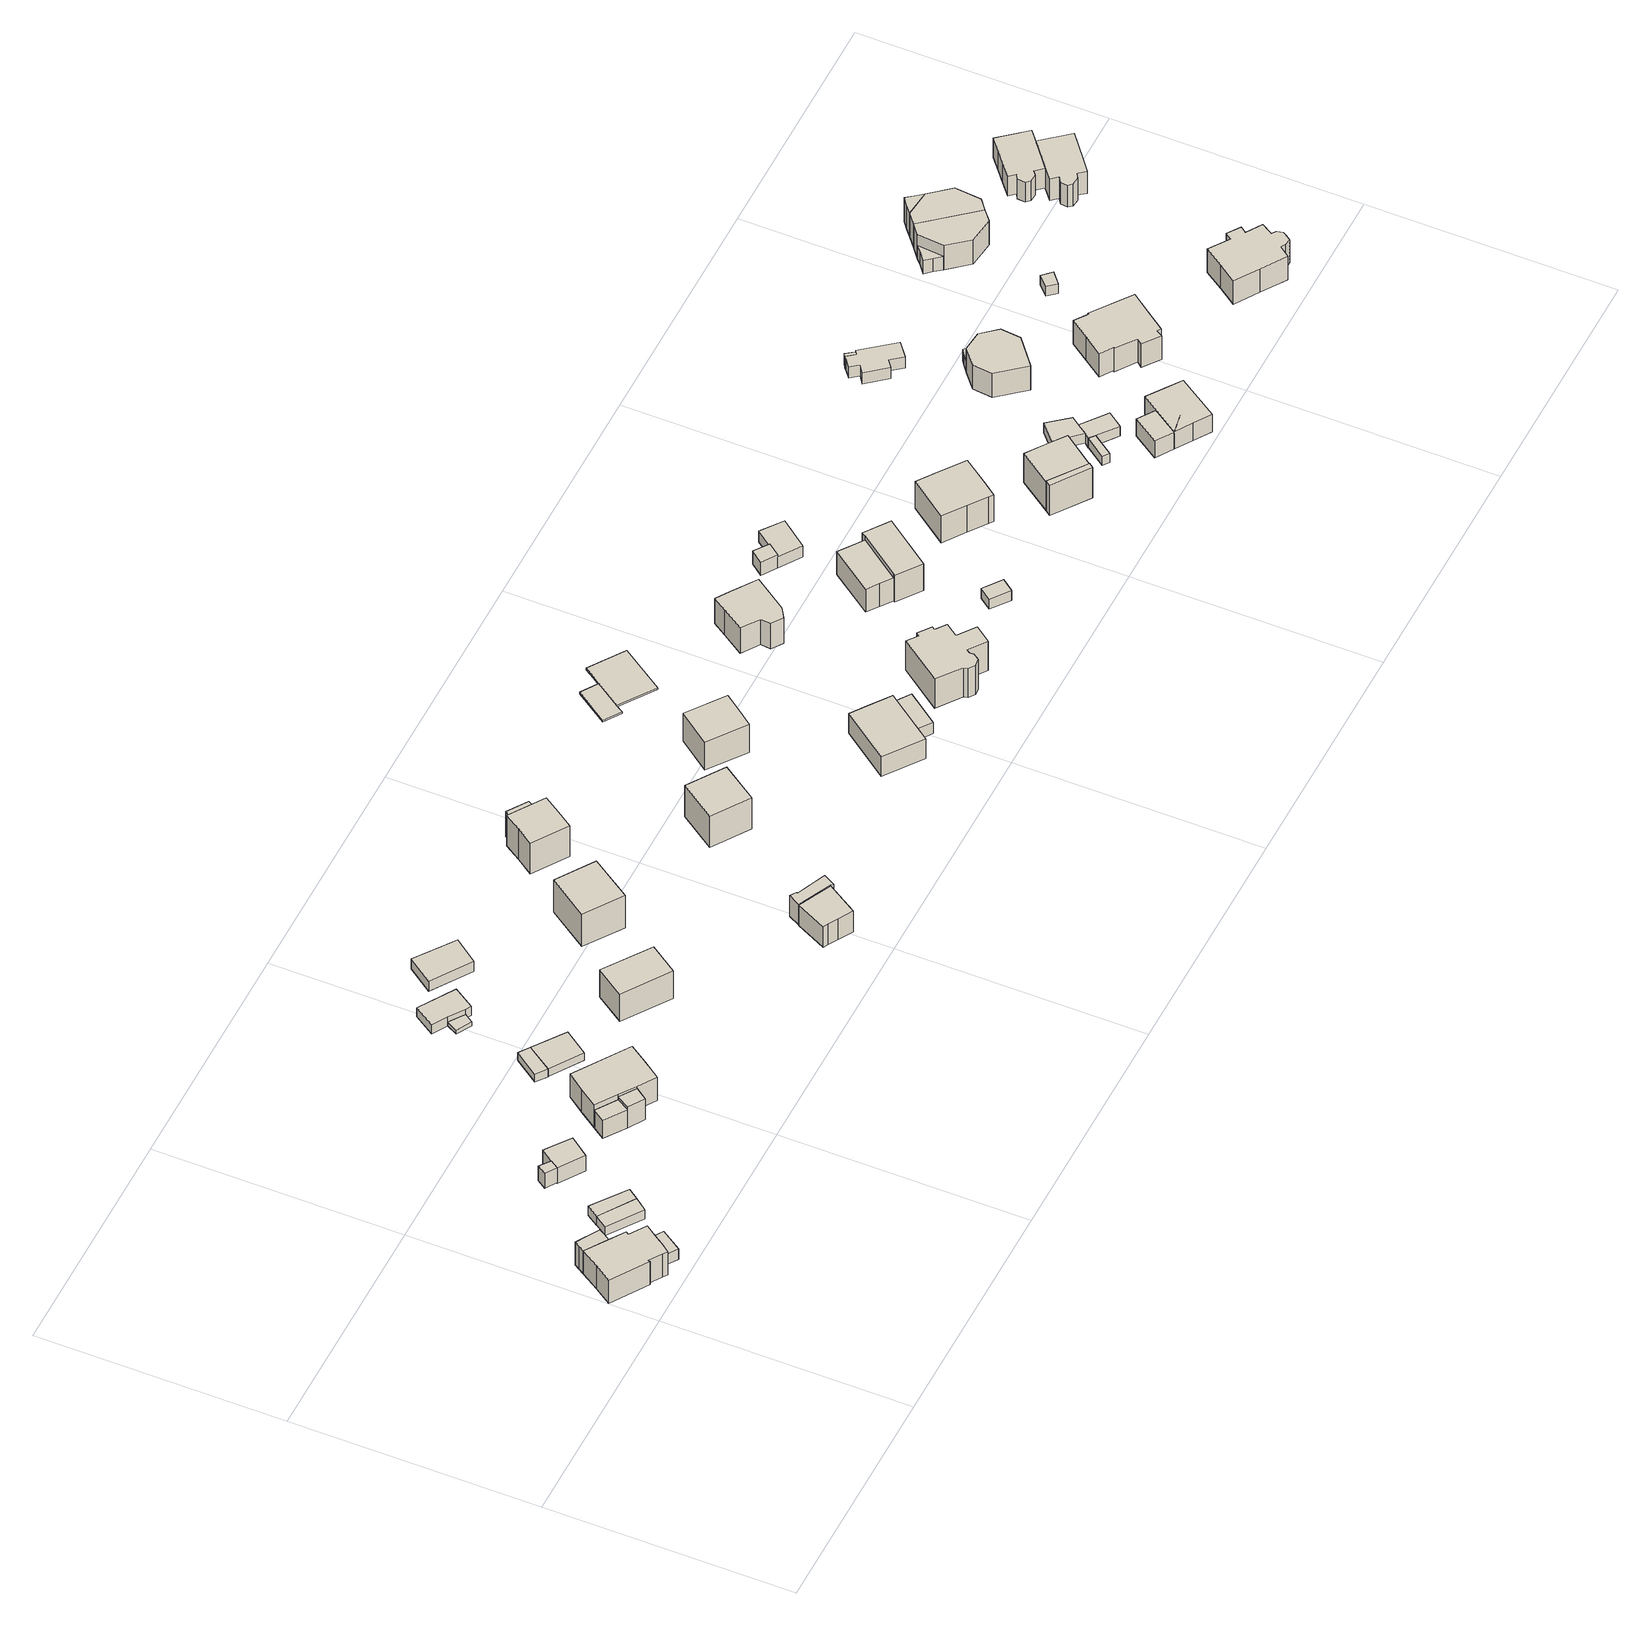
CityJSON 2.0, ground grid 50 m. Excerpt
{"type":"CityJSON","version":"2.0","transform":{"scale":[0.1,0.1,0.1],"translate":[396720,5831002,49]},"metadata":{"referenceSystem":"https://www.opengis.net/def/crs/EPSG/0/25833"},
"CityObjects":{
"building1":{"type":"Building","attributes":{"Gemeindeschluessel":"11000003","function":"31001_1010"},"address":[{"country":"Germany","locality":"Berlin","thoroughfareNumber":"41","thoroughfareName":"Hubertusdamm"}],"children":["building1-1","building1-2"]},
"building1-1":{"type":"BuildingPart","attributes":{"BezugspunktDach":"2200","measuredHeight":6.43,"storeysAboveGround":2},"parents":["building1"],"geometry":[{"type":"MultiSurface","lod":"1","boundaries":[[[0,1,2,3,4,5,6,7,8,9,10,11,12]],[[13,14,15,16,17,18,19,20,21,22,23,24,25]],[[13,25,12,11]],[[14,13,11,10]],[[15,14,10,9]],[[16,15,9,8]],[[17,16,8,7]],[[18,17,7,6]],[[26,27,6,5]],[[28,26,5,4]],[[21,20,4,3]],[[22,21,3,2]],[[23,22,2,1]],[[24,23,1,0]],[[25,24,0,12]],[[19,18,27,26]],[[20,19,26,28]]]}]},
"building1-2":{"type":"BuildingPart","attributes":{"BezugspunktDach":"2200","measuredHeight":2.6,"storeysAboveGround":2},"parents":["building1"],"geometry":[{"type":"MultiSurface","lod":"1","boundaries":[[[29,30,27,28]],[[31,32,33,34]],[[31,34,35,20,19,26,19,18,27]],[[32,31,27,30]],[[33,32,30,29]],[[34,33,29,28]],[[27,18,19,26]],[[28,26,19,20,35]]]}]},
"building2":{"type":"Building","attributes":{"Gemeindeschluessel":"11000003","BezugspunktDach":"2200","function":"51009_1610","measuredHeight":6.66,"storeysAboveGround":0},"address":[{"country":"Germany","locality":"Berlin"}],"geometry":[{"type":"Solid","lod":"1","boundaries":[[[[36,37,38,39,40,41]],[[42,43,44,45,15,14]],[[42,14,41,40]],[[43,42,40,39]],[[44,43,39,38]],[[45,44,38,37]],[[15,45,37,36]],[[14,15,36,41]]]]}]},
"building3":{"type":"Building","attributes":{"Gemeindeschluessel":"11000003","BezugspunktDach":"2200","function":"31001_2723","measuredHeight":2.36,"storeysAboveGround":1},"address":[{"country":"Germany","locality":"Berlin","thoroughfareNumber":"40 (1)","thoroughfareName":"Hubertusdamm"}],"geometry":[{"type":"Solid","lod":"1","boundaries":[[[[46,47,48,49]],[[50,51,52,53]],[[50,53,49,48]],[[51,50,48,47]],[[52,51,47,46]],[[53,52,46,49]]]]}]},
"building4":{"type":"Building","attributes":{"Gemeindeschluessel":"11000003","BezugspunktDach":"2200","function":"51009_1610","measuredHeight":2.39,"storeysAboveGround":0},"address":[{"country":"Germany","locality":"Berlin"}],"geometry":[{"type":"Solid","lod":"1","boundaries":[[[[47,54,55,48]],[[56,57,58,59]],[[56,59,48,55]],[[57,56,55,54]],[[58,57,54,47]],[[59,58,47,48]]]]}]},
"building5":{"type":"Building","attributes":{"Gemeindeschluessel":"11000003","BezugspunktDach":"2200","function":"31001_2723","measuredHeight":3.84,"storeysAboveGround":1},"address":[{"country":"Germany","locality":"Berlin","thoroughfareNumber":"39 (2)","thoroughfareName":"Hubertusdamm"}],"geometry":[{"type":"Solid","lod":"1","boundaries":[[[[60,61,62,63]],[[64,65,66,67]],[[64,67,63,62]],[[65,64,62,61]],[[66,65,61,60]],[[67,66,60,63]]]]}]},
"building6":{"type":"Building","attributes":{"Gemeindeschluessel":"11000003","BezugspunktDach":"2200","function":"31001_2723","measuredHeight":4,"storeysAboveGround":1},"address":[{"country":"Germany","locality":"Berlin","thoroughfareNumber":"39 (1)","thoroughfareName":"Hubertusdamm"}],"geometry":[{"type":"Solid","lod":"1","boundaries":[[[[68,69,70,61,60]],[[71,72,73,74,75]],[[71,75,60,61]],[[72,71,61,70]],[[73,72,70,69]],[[74,73,69,68]],[[75,74,68,60]]]]}]},
"building7":{"type":"Building","attributes":{"Gemeindeschluessel":"11000003","BezugspunktDach":"2200","function":"51009_1610","measuredHeight":6.71,"storeysAboveGround":0},"address":[{"country":"Germany","locality":"Berlin"}],"geometry":[{"type":"Solid","lod":"1","boundaries":[[[[76,77,78,79]],[[80,81,82,83]],[[80,83,79,78]],[[81,80,78,77]],[[82,81,77,76]],[[83,82,76,79]]]]}]},
"building8":{"type":"Building","attributes":{"Gemeindeschluessel":"11000003","function":"31001_1010"},"address":[{"country":"Germany","locality":"Berlin","thoroughfareNumber":"39","thoroughfareName":"Hubertusdamm"}],"children":["building8-1","building8-2"]},
"building8-1":{"type":"BuildingPart","attributes":{"BezugspunktDach":"2200","measuredHeight":7.12,"storeysAboveGround":1},"parents":["building8"],"geometry":[{"type":"MultiSurface","lod":"1","boundaries":[[[84,85,86,87,88,89,90,91]],[[92,93,94,95,96,81,80,97]],[[92,97,91,90]],[[93,92,90,89]],[[94,93,89,88]],[[95,94,88,87]],[[96,95,87,86]],[[81,96,86,85]],[[80,81,85,84]],[[98,99,84,91]],[[97,80,99,98]]]}]},
"building8-2":{"type":"BuildingPart","attributes":{"BezugspunktDach":"2200","measuredHeight":4.72,"storeysAboveGround":1},"parents":["building8"],"geometry":[{"type":"MultiSurface","lod":"1","boundaries":[[[100,99,98,101]],[[97,80,83,102]],[[97,102,101,98]],[[83,80,99,100]],[[102,83,100,101]],[[80,97,98,99,103]]]}]},
"building9":{"type":"Building","attributes":{"Gemeindeschluessel":"11000003","BezugspunktDach":"2200","function":"51009_1610","measuredHeight":2.01,"storeysAboveGround":0},"address":[{"country":"Germany","locality":"Berlin"}],"geometry":[{"type":"Solid","lod":"1","boundaries":[[[[104,105,106,107]],[[108,109,110,111]],[[108,111,107,106]],[[109,108,106,105]],[[110,109,105,104]],[[111,110,104,107]]]]}]},
"building10":{"type":"Building","attributes":{"Gemeindeschluessel":"11000003","BezugspunktDach":"2200","function":"31001_1312","measuredHeight":1.88,"storeysAboveGround":1},"address":[{"country":"Germany","locality":"Berlin","thoroughfareNumber":"38 (1)","thoroughfareName":"Hubertusdamm"}],"geometry":[{"type":"Solid","lod":"1","boundaries":[[[[112,113,105,104]],[[114,115,116,117]],[[114,117,104,105]],[[115,114,105,113]],[[116,115,113,112]],[[117,116,112,104]]]]}]},
"building11":{"type":"Building","attributes":{"Gemeindeschluessel":"11000003","BezugspunktDach":"2200","function":"31001_2463","measuredHeight":1.66,"storeysAboveGround":1},"address":[{"country":"Germany","locality":"Berlin","thoroughfareNumber":"37 (2)","thoroughfareName":"Hubertusdamm"}],"geometry":[{"type":"Solid","lod":"1","boundaries":[[[[118,119,120,121,122]],[[123,124,125,126,127]],[[123,127,122,121]],[[124,123,121,120]],[[125,124,120,119]],[[126,125,119,118]],[[127,126,118,122]]]]}]},
"building12":{"type":"Building","attributes":{"Gemeindeschluessel":"11000003","BezugspunktDach":"2200","function":"31001_2723","measuredHeight":2.37,"storeysAboveGround":1},"address":[{"country":"Germany","locality":"Berlin","thoroughfareNumber":"37 (1)","thoroughfareName":"Hubertusdamm"}],"geometry":[{"type":"Solid","lod":"1","boundaries":[[[[128,129,130,131,132,133]],[[134,135,136,124,123,137]],[[134,137,133,132]],[[135,134,132,131]],[[136,135,131,130]],[[124,136,130,129]],[[123,124,129,128]],[[137,123,128,133]]]]}]},
"building13":{"type":"Building","attributes":{"Gemeindeschluessel":"11000003","BezugspunktDach":"2200","function":"31001_1010","measuredHeight":8.46,"storeysAboveGround":1},"address":[{"country":"Germany","locality":"Berlin","thoroughfareNumber":"38","thoroughfareName":"Hubertusdamm"}],"geometry":[{"type":"Solid","lod":"1","boundaries":[[[[138,139,140,141]],[[142,143,144,145]],[[142,145,141,140]],[[143,142,140,139]],[[144,143,139,138]],[[145,144,138,141]]]]}]},
"building14":{"type":"Building","attributes":{"Gemeindeschluessel":"11000003","BezugspunktDach":"2200","function":"31001_1312","measuredHeight":2.6,"storeysAboveGround":1},"address":[{"country":"Germany","locality":"Berlin","thoroughfareNumber":"37 (3)","thoroughfareName":"Hubertusdamm"}],"geometry":[{"type":"Solid","lod":"1","boundaries":[[[[146,147,148,149]],[[150,151,152,153]],[[150,153,149,148]],[[151,150,148,147]],[[152,151,147,146]],[[153,152,146,149]]]]}]},
"building15":{"type":"Building","attributes":{"Gemeindeschluessel":"11000003","BezugspunktDach":"2200","function":"31001_1010","measuredHeight":9.21,"storeysAboveGround":2},"address":[{"country":"Germany","locality":"Berlin","thoroughfareNumber":"37","thoroughfareName":"Hubertusdamm"}],"geometry":[{"type":"Solid","lod":"1","boundaries":[[[[154,155,156,157]],[[158,159,160,161]],[[158,161,157,156]],[[159,158,156,155]],[[160,159,155,154]],[[161,160,154,157]]]]}]},
"building16":{"type":"Building","attributes":{"Gemeindeschluessel":"11000003","function":"31001_1010"},"address":[{"country":"Germany","locality":"Berlin","thoroughfareNumber":"2","thoroughfareName":"Möserstraße"}],"children":["building16-1","building16-2"]},
"building16-1":{"type":"BuildingPart","attributes":{"BezugspunktDach":"2200","measuredHeight":6.03,"storeysAboveGround":2},"parents":["building16"],"geometry":[{"type":"MultiSurface","lod":"1","boundaries":[[[162,163,164,165,166,167,168,169]],[[170,171,172,173,174,175,176,177]],[[170,177,169,168]],[[171,170,178,179]],[[172,171,180,179,181]],[[173,172,166,181,182,165]],[[174,173,165,164]],[[175,174,164,163]],[[176,175,163,162]],[[177,176,162,169]],[[179,178,168,167]],[[181,179,180,167,166]],[[165,182,181,166]]]}]},
"building16-2":{"type":"BuildingPart","attributes":{"BezugspunktDach":"2200","measuredHeight":5.35,"storeysAboveGround":2},"parents":["building16"],"geometry":[{"type":"MultiSurface","lod":"1","boundaries":[[[183,184,185,186,187,188,189]],[[190,191,192,193,194,182,178]],[[190,178,189,188]],[[191,190,188,187]],[[192,191,187,186]],[[193,192,186,185]],[[194,193,185,184]],[[182,194,184,183]],[[168,167,166,165,182,183,189]],[[178,179,167,168]],[[181,166,167,179]],[[181,182,165,166]]]}]},
"building17":{"type":"Building","attributes":{"Gemeindeschluessel":"11000003","function":"31001_1010"},"address":[{"country":"Germany","locality":"Berlin","thoroughfareNumber":"36","thoroughfareName":"Hubertusdamm"}],"children":["building17-1","building17-2"]},
"building17-1":{"type":"BuildingPart","attributes":{"BezugspunktDach":"2200","measuredHeight":9.51,"storeysAboveGround":2},"parents":["building17"],"geometry":[{"type":"Solid","lod":"1","boundaries":[[[[195,196,197,198,199,200]],[[201,202,203,204,205,206]],[[201,206,200,199]],[[202,201,199,198]],[[203,202,198,197],[207,208,209,210]],[[204,203,197,196]],[[205,204,196,195]],[[206,205,195,200]],[[209,208,207,210]]]]}]},
"building17-2":{"type":"BuildingPart","attributes":{"BezugspunktDach":"2200","measuredHeight":6.51,"storeysAboveGround":2},"parents":["building17"],"geometry":[{"type":"Solid","lod":"1","boundaries":[[[[209,211,212,210]],[[213,214,208,207]],[[213,207,210,212]],[[214,213,212,211]],[[208,214,211,209]],[[207,208,209,210]]]]}]},
"building18":{"type":"Building","attributes":{"Gemeindeschluessel":"11000003","BezugspunktDach":"2200","function":"31001_1010","measuredHeight":9.01,"storeysAboveGround":2},"address":[{"country":"Germany","locality":"Berlin","thoroughfareNumber":"1","thoroughfareName":"Möserstraße"}],"geometry":[{"type":"Solid","lod":"1","boundaries":[[[[215,216,217,218]],[[219,220,221,222]],[[219,222,218,217]],[[220,219,217,216]],[[221,220,216,215]],[[222,221,215,218]]]]}]},
"building19":{"type":"Building","attributes":{"Gemeindeschluessel":"11000003","BezugspunktDach":"2200","function":"31001_1010","measuredHeight":8.56,"storeysAboveGround":1},"address":[{"country":"Germany","locality":"Berlin","thoroughfareNumber":"23","thoroughfareName":"Hubertusdamm"}],"geometry":[{"type":"Solid","lod":"1","boundaries":[[[[223,224,225,226,227]],[[228,229,230,231,232]],[[228,232,227,226]],[[229,228,226,225]],[[230,229,225,224]],[[231,230,224,223]],[[232,231,223,227]]]]}]},
"building20":{"type":"Building","attributes":{"Gemeindeschluessel":"11000003","BezugspunktDach":"2200","function":"31001_1010","measuredHeight":6.74,"storeysAboveGround":1},"address":[{"country":"Germany","locality":"Berlin","thoroughfareNumber":"3","thoroughfareName":"Möserstraße"}],"geometry":[{"type":"Solid","lod":"1","boundaries":[[[[233,234,235,236,237]],[[238,239,240,241,242]],[[238,242,237,236]],[[239,238,236,235]],[[240,239,235,234]],[[241,240,234,233]],[[242,241,233,237]]]]}]},
"building21":{"type":"Building","attributes":{"Gemeindeschluessel":"11000003","BezugspunktDach":"2200","function":"31001_2463","measuredHeight":0.411,"storeysAboveGround":1},"address":[{"country":"Germany","locality":"Berlin","thoroughfareNumber":"24 (1)","thoroughfareName":"Hubertusdamm"}],"geometry":[{"type":"Solid","lod":"1","boundaries":[[[[243,244,245,246,247]],[[248,249,250,251,252]],[[248,252,247,246]],[[249,248,246,245]],[[250,249,245,244]],[[251,250,244,243]],[[252,251,243,247]]]]}]},
"building22":{"type":"Building","attributes":{"Gemeindeschluessel":"11000003","BezugspunktDach":"2200","function":"51009_1611","measuredHeight":3.34,"storeysAboveGround":0},"address":[{"country":"Germany","locality":"Berlin"}],"geometry":[{"type":"Solid","lod":"1","boundaries":[[[[253,254,255,256]],[[257,258,259,260]],[[257,260,256,255]],[[258,257,255,254]],[[259,258,254,253]],[[260,259,253,256]]]]}]},
"building23":{"type":"Building","attributes":{"Gemeindeschluessel":"11000003","BezugspunktDach":"2200","function":"31001_1010","measuredHeight":0.36,"storeysAboveGround":2},"address":[{"country":"Germany","locality":"Berlin","thoroughfareNumber":"24","thoroughfareName":"Hubertusdamm"}],"geometry":[{"type":"Solid","lod":"1","boundaries":[[[[261,262,263,264,265,266]],[[267,268,269,270,271,272]],[[267,272,266,265]],[[268,267,265,264]],[[269,268,264,263]],[[270,269,263,262]],[[271,270,262,261]],[[272,271,261,266]]]]}]},
"building24":{"type":"Building","attributes":{"Gemeindeschluessel":"11000003","function":"31001_1010"},"address":[{"country":"Germany","locality":"Berlin","thoroughfareNumber":"5","thoroughfareName":"Möserstraße"}],"children":["building24-1","building24-2","building24-3"]},
"building24-1":{"type":"BuildingPart","attributes":{"BezugspunktDach":"2200","measuredHeight":7.56,"storeysAboveGround":2},"parents":["building24"],"geometry":[{"type":"Solid","lod":"1","boundaries":[[[[273,274,275,276,277,278,279,280,281,282,283,284,285,286,287,288,289]],[[290,291,292,293,294,295,296,297,298,299,300,301,302,303,304,305,306]],[[290,306,289,288]],[[291,290,288,287]],[[292,291,287,286]],[[293,292,286,285]],[[294,293,285,284]],[[295,294,284,283]],[[296,295,283,282]],[[297,296,282,281]],[[298,297,281,280]],[[299,298,280,279]],[[300,299,279,278]],[[301,300,278,277]],[[302,301,277,276]],[[303,302,276,275]],[[304,303,275,274]],[[305,304,274,273]],[[306,305,273,289]]]]}]},
"building24-2":{"type":"BuildingPart","attributes":{"BezugspunktDach":"2200","measuredHeight":3.15,"storeysAboveGround":2},"parents":["building24"],"geometry":[{"type":"Solid","lod":"1","boundaries":[[[[307,308,309,310]],[[311,312,313,314]],[[311,314,310,309]],[[312,311,309,308]],[[313,312,308,307]],[[314,313,307,310]]]]}]},
"building24-3":{"type":"BuildingPart","attributes":{"BezugspunktDach":"2200","measuredHeight":3.74,"storeysAboveGround":2},"parents":["building24"],"geometry":[{"type":"Solid","lod":"1","boundaries":[[[[315,316,317,318]],[[319,320,321,322]],[[319,322,318,317]],[[320,319,317,316]],[[321,320,316,315]],[[322,321,315,318]]]]}]},
"building25":{"type":"Building","attributes":{"Gemeindeschluessel":"11000003","BezugspunktDach":"2200","function":"31001_1010","measuredHeight":6.62,"storeysAboveGround":2},"address":[{"country":"Germany","locality":"Berlin","thoroughfareNumber":"24A","thoroughfareName":"Hubertusdamm"}],"geometry":[{"type":"Solid","lod":"1","boundaries":[[[[323,324,325,326,327,328,329,330,331]],[[332,333,334,335,336,337,338,339,340]],[[332,340,331,330]],[[333,332,330,329]],[[334,333,329,328]],[[335,334,328,327]],[[336,335,327,326]],[[337,336,326,325]],[[338,337,325,324]],[[339,338,324,323]],[[340,339,323,331]]]]}]},
"building26":{"type":"Building","attributes":{"Gemeindeschluessel":"11000003","BezugspunktDach":"2200","function":"31001_2723","measuredHeight":2.55,"storeysAboveGround":1},"address":[{"country":"Germany","locality":"Berlin","thoroughfareNumber":"7A (1)","thoroughfareName":"Möserstraße"}],"geometry":[{"type":"Solid","lod":"1","boundaries":[[[[341,342,343,344]],[[345,346,347,348]],[[345,348,344,343]],[[346,345,343,342]],[[347,346,342,341]],[[348,347,341,344]]]]}]},
"building27":{"type":"Building","attributes":{"Gemeindeschluessel":"11000003","function":"31001_1010"},"address":[{"country":"Germany","locality":"Berlin","thoroughfareNumber":"5A","thoroughfareName":"Möserstraße"}],"children":["building27-1","building27-2"]},
"building27-1":{"type":"BuildingPart","attributes":{"BezugspunktDach":"2200","measuredHeight":8.8,"storeysAboveGround":1},"parents":["building27"],"geometry":[{"type":"Solid","lod":"1","boundaries":[[[[349,350,351,352,353,354]],[[355,356,357,358,359,360]],[[355,360,354,353]],[[356,361,362,355,353,352]],[[357,356,352,351]],[[358,357,351,350]],[[359,358,350,349]],[[360,359,349,354]],[[355,362,361,356]]]]}]},
"building27-2":{"type":"BuildingPart","attributes":{"BezugspunktDach":"2200","measuredHeight":7.29,"storeysAboveGround":1},"parents":["building27"],"geometry":[{"type":"MultiSurface","lod":"1","boundaries":[[[363,362,361,364,365,366]],[[367,368,356,355,369,370]],[[367,370,366,365]],[[368,367,365,364]],[[356,368,364,361]],[[369,355,362,363]],[[370,369,363,366]],[[355,356,361,362,371]]]}]},
"building28":{"type":"Building","attributes":{"Gemeindeschluessel":"11000003","function":"31001_2723"},"address":[{"country":"Germany","locality":"Berlin","thoroughfareNumber":"25 (3)","thoroughfareName":"Hubertusdamm"}],"children":["building28-1","building28-2"]},
"building28-1":{"type":"BuildingPart","attributes":{"BezugspunktDach":"2200","measuredHeight":3.48,"storeysAboveGround":1},"parents":["building28"],"geometry":[{"type":"MultiSurface","lod":"1","boundaries":[[[372,373,374,375]],[[376,377,378,379]],[[376,379,380,381,374]],[[377,376,374,373]],[[378,377,373,372]],[[379,378,372,375]],[[375,381,380,379]]]}]},
"building28-2":{"type":"BuildingPart","attributes":{"BezugspunktDach":"2200","measuredHeight":3.48,"storeysAboveGround":1},"parents":["building28"],"geometry":[{"type":"MultiSurface","lod":"1","boundaries":[[[382,383,384,385]],[[386,380,379,387]],[[386,387,385,384]],[[380,386,384,383]],[[379,375,381,383,382]],[[387,379,382,385]],[[381,375,379,380]]]}]},
"building29":{"type":"Building","attributes":{"Gemeindeschluessel":"11000003","BezugspunktDach":"2200","function":"31001_1010","measuredHeight":8.81,"storeysAboveGround":2},"address":[{"country":"Germany","locality":"Berlin","thoroughfareNumber":"7","thoroughfareName":"Möserstraße"}],"geometry":[{"type":"Solid","lod":"1","boundaries":[[[[388,389,390,391,392,393,394,395]],[[396,397,398,399,400,401,402,403]],[[396,403,395,394]],[[397,396,394,393]],[[398,397,393,392]],[[399,398,392,391]],[[400,399,391,390]],[[401,400,390,389]],[[402,401,389,388]],[[403,402,388,395]]]]}]},
"building30":{"type":"Building","attributes":{"Gemeindeschluessel":"11000003","BezugspunktDach":"2200","function":"51009_1610","measuredHeight":7.85,"storeysAboveGround":0},"address":[{"country":"Germany","locality":"Berlin"}],"geometry":[{"type":"Solid","lod":"1","boundaries":[[[[404,405,406,407]],[[408,409,410,411]],[[408,411,407,406]],[[409,408,406,405]],[[410,409,405,404]],[[411,410,404,407]]]]}]},
"building31":{"type":"Building","attributes":{"Gemeindeschluessel":"11000003","BezugspunktDach":"2200","function":"31001_1010","measuredHeight":9.7,"storeysAboveGround":1},"address":[{"country":"Germany","locality":"Berlin","thoroughfareNumber":"9","thoroughfareName":"Möserstraße"}],"geometry":[{"type":"Solid","lod":"1","boundaries":[[[[412,413,414,415,416]],[[417,418,419,420,421]],[[417,421,416,415]],[[418,417,415,414]],[[419,418,414,413]],[[420,419,413,412]],[[421,420,412,416]]]]}]},
"building32":{"type":"Building","attributes":{"Gemeindeschluessel":"11000003","BezugspunktDach":"2200","function":"31001_2723","measuredHeight":2.48,"storeysAboveGround":1},"address":[{"country":"Germany","locality":"Berlin","thoroughfareNumber":"16A (2)","thoroughfareName":"Wotanstraße"}],"geometry":[{"type":"Solid","lod":"1","boundaries":[[[[422,423,424,425]],[[426,427,428,429]],[[426,429,425,424]],[[427,426,424,423]],[[428,427,423,422]],[[429,428,422,425]]]]}]},
"building33":{"type":"Building","attributes":{"Gemeindeschluessel":"11000003","BezugspunktDach":"2200","function":"31001_2723","measuredHeight":2.52,"storeysAboveGround":1},"address":[{"country":"Germany","locality":"Berlin","thoroughfareNumber":"9 (1)","thoroughfareName":"Möserstraße"}],"geometry":[{"type":"Solid","lod":"1","boundaries":[[[[430,431,432,433,434]],[[435,436,437,438,439]],[[435,439,434,433]],[[436,435,433,432]],[[437,436,432,431]],[[438,437,431,430]],[[439,438,430,434]]]]}]},
"building34":{"type":"Building","attributes":{"Gemeindeschluessel":"11000003","BezugspunktDach":"2200","function":"31001_2463","measuredHeight":2.53,"storeysAboveGround":1},"address":[{"country":"Germany","locality":"Berlin","thoroughfareNumber":"16A (1)","thoroughfareName":"Wotanstraße"}],"geometry":[{"type":"Solid","lod":"1","boundaries":[[[[423,440,441,431,430,424]],[[438,437,442,443,444,445]],[[438,445,424,430]],[[437,438,430,431]],[[442,437,431,441]],[[443,442,441,440]],[[444,443,440,423]],[[445,444,423,424]]]]}]},
"building35":{"type":"Building","attributes":{"Gemeindeschluessel":"11000003","function":"31001_1010"},"address":[{"country":"Germany","locality":"Berlin","thoroughfareNumber":"16A","thoroughfareName":"Wotanstraße"}],"children":["building35-1","building35-2"]},
"building35-1":{"type":"BuildingPart","attributes":{"BezugspunktDach":"2200","measuredHeight":4.93,"storeysAboveGround":1},"parents":["building35"],"geometry":[{"type":"Solid","lod":"1","boundaries":[[[[446,447,448,449,450,451]],[[452,453,454,455,456,457]],[[452,457,451,450]],[[453,452,450,449]],[[454,453,449,448]],[[455,454,448,447]],[[456,455,447,446]],[[457,456,446,451]]]]}]},
"building35-2":{"type":"BuildingPart","attributes":{"BezugspunktDach":"2200","measuredHeight":4.75,"storeysAboveGround":1},"parents":["building35"],"geometry":[{"type":"Solid","lod":"1","boundaries":[[[[458,459,460,461,462]],[[463,464,465,457,466]],[[463,466,462,461]],[[464,463,461,460]],[[465,464,460,459]],[[457,465,459,458]],[[466,457,458,462]]]]}]},
"building36":{"type":"Building","attributes":{"Gemeindeschluessel":"11000003","BezugspunktDach":"2200","function":"51009_1610","measuredHeight":2.41,"storeysAboveGround":0},"address":[{"country":"Germany","locality":"Berlin"}],"geometry":[{"type":"Solid","lod":"1","boundaries":[[[[467,468,469,470]],[[471,472,473,474]],[[471,474,470,469]],[[472,471,469,468]],[[473,472,468,467]],[[474,473,467,470]]]]}]},
"building37":{"type":"Building","attributes":{"Gemeindeschluessel":"11000003","BezugspunktDach":"2200","function":"31001_1313","measuredHeight":3.91,"storeysAboveGround":1},"address":[{"country":"Germany","locality":"Berlin","thoroughfareNumber":"32 (2)","thoroughfareName":"Schönerlinder Weg"}],"geometry":[{"type":"Solid","lod":"1","boundaries":[[[[475,476,477,478,479,480,481,482,483,484,485]],[[486,487,488,489,490,491,492,493,494,495,496]],[[486,496,485,484]],[[487,486,484,483]],[[488,487,483,482]],[[489,488,482,481]],[[490,489,481,480]],[[491,490,480,479]],[[492,491,479,478]],[[493,492,478,477]],[[494,493,477,476]],[[495,494,476,475]],[[496,495,475,485]]]]}]},
"building38":{"type":"Building","attributes":{"Gemeindeschluessel":"11000003","BezugspunktDach":"2200","function":"31001_1010","measuredHeight":6.25,"storeysAboveGround":1},"address":[{"country":"Germany","locality":"Berlin","thoroughfareNumber":"34B","thoroughfareName":"Schönerlinder Weg"}],"geometry":[{"type":"Solid","lod":"1","boundaries":[[[[497,498,499,500,501,502,503]],[[504,505,506,507,508,509,510]],[[504,510,503,502]],[[505,504,502,501]],[[506,505,501,500]],[[507,506,500,499]],[[508,507,499,498]],[[509,508,498,497]],[[510,509,497,503]]]]}]},
"building39":{"type":"Building","attributes":{"Gemeindeschluessel":"11000003","BezugspunktDach":"2200","function":"51009_1610","measuredHeight":2.9,"storeysAboveGround":0},"address":[{"country":"Germany","locality":"Berlin"}],"geometry":[{"type":"Solid","lod":"1","boundaries":[[[[511,512,513,514,515]],[[516,517,518,519,520]],[[516,520,515,514]],[[517,516,514,513]],[[518,517,513,512]],[[519,518,512,511]],[[520,519,511,515]]]]}]},
"building40":{"type":"Building","attributes":{"Gemeindeschluessel":"11000003","BezugspunktDach":"2200","function":"31001_1010","measuredHeight":8.15,"storeysAboveGround":1},"address":[{"country":"Germany","locality":"Berlin","thoroughfareNumber":"15A","thoroughfareName":"Wotanstraße"}],"geometry":[{"type":"Solid","lod":"1","boundaries":[[[[521,522,523,524,525,526,527,528,529,530,531,532,533,534]],[[535,536,537,538,539,540,541,542,543,544,545,546,547,548]],[[535,548,534,533]],[[536,535,533,532]],[[537,536,532,531]],[[538,537,531,530]],[[539,538,530,529]],[[540,539,529,528]],[[541,540,528,527]],[[542,541,527,526]],[[543,542,526,525]],[[544,543,525,524]],[[545,544,524,523]],[[546,545,523,522]],[[547,546,522,521]],[[548,547,521,534]]]]}]},
"building41":{"type":"Building","attributes":{"Gemeindeschluessel":"11000003","BezugspunktDach":"2200","function":"31001_2723","measuredHeight":2.45,"storeysAboveGround":1},"address":[{"country":"Germany","locality":"Berlin","thoroughfareNumber":"36A (1)","thoroughfareName":"Schönerlinder Weg"}],"geometry":[{"type":"Solid","lod":"1","boundaries":[[[[549,550,551,552]],[[553,554,555,556]],[[553,556,552,551]],[[554,553,551,550]],[[555,554,550,549]],[[556,555,549,552]]]]}]},
"building42":{"type":"Building","attributes":{"Gemeindeschluessel":"11000003","BezugspunktDach":"2200","function":"51009_1610","measuredHeight":3.54,"storeysAboveGround":0},"address":[{"country":"Germany","locality":"Berlin"}],"geometry":[{"type":"Solid","lod":"1","boundaries":[[[[557,558,559,560,561]],[[562,563,564,565,566]],[[562,566,561,560]],[[563,562,560,559]],[[564,563,559,558]],[[565,564,558,557]],[[566,565,557,561]]]]}]},
"building43":{"type":"Building","attributes":{"Gemeindeschluessel":"11000003","BezugspunktDach":"2200","function":"31001_1010","measuredHeight":6.35,"storeysAboveGround":1},"address":[{"country":"Germany","locality":"Berlin","thoroughfareNumber":"34A","thoroughfareName":"Schönerlinder Weg"}],"geometry":[{"type":"Solid","lod":"1","boundaries":[[[[567,568,569,570,571,572]],[[563,573,574,575,576,564]],[[563,564,572,571]],[[573,563,571,570]],[[574,573,570,569]],[[575,574,569,568]],[[576,575,568,567]],[[564,576,567,572]]]]}]},
"building44":{"type":"Building","attributes":{"Gemeindeschluessel":"11000003","BezugspunktDach":"2200","function":"31001_1010","measuredHeight":8.11,"storeysAboveGround":2},"address":[{"country":"Germany","locality":"Berlin","thoroughfareNumber":"15","thoroughfareName":"Wotanstraße"}],"geometry":[{"type":"Solid","lod":"1","boundaries":[[[[577,578,579,580,581,582,583,584,585,586,587,588,589,590,591,592,593]],[[594,595,596,597,598,599,600,601,602,603,604,605,606,607,608,609,610]],[[594,610,593,592]],[[595,594,592,591]],[[596,595,591,590]],[[597,596,590,589]],[[598,597,589,588]],[[599,598,588,587]],[[600,599,587,586]],[[601,600,586,585]],[[602,601,585,584]],[[603,602,584,583]],[[604,603,583,582]],[[605,604,582,581]],[[606,605,581,580]],[[607,606,580,579]],[[608,607,579,578]],[[609,608,578,577]],[[610,609,577,593]]]]}]},
"building45":{"type":"Building","attributes":{"Gemeindeschluessel":"11000003","BezugspunktDach":"2200","function":"31001_1010","measuredHeight":6.33,"storeysAboveGround":1},"address":[{"country":"Germany","locality":"Berlin","thoroughfareNumber":"34","thoroughfareName":"Schönerlinder Weg"}],"geometry":[{"type":"Solid","lod":"1","boundaries":[[[[569,611,612,613,614,570]],[[615,616,617,618,574,573]],[[615,573,570,614]],[[616,615,614,613]],[[617,616,613,612]],[[618,617,612,611]],[[574,618,611,569]],[[573,574,569,570]]]]}]},
"building46":{"type":"Building","attributes":{"Gemeindeschluessel":"11000003","BezugspunktDach":"2200","function":"51009_1610","measuredHeight":6.34,"storeysAboveGround":0},"address":[{"country":"Germany","locality":"Berlin"}],"geometry":[{"type":"Solid","lod":"1","boundaries":[[[[613,619,620,621,614]],[[622,623,624,616,615]],[[622,615,614,621]],[[623,622,621,620]],[[624,623,620,619]],[[616,624,619,613]],[[615,616,613,614]]]]}]},
"building47":{"type":"Building","attributes":{"Gemeindeschluessel":"11000003","BezugspunktDach":"2200","function":"31001_1010","measuredHeight":10.06,"storeysAboveGround":1},"address":[{"country":"Germany","locality":"Berlin","thoroughfareNumber":"36B","thoroughfareName":"Schönerlinder Weg"}],"geometry":[{"type":"Solid","lod":"1","boundaries":[[[[625,626,627,628,629,630,631,632,633,634,635,636,637,638]],[[639,640,641,642,643,644,645,646,647,648,649,650,651,652]],[[639,652,638,637]],[[640,639,637,636]],[[641,640,636,635]],[[642,641,635,634]],[[643,642,634,633]],[[644,643,633,632]],[[645,644,632,631]],[[646,645,631,630]],[[647,646,630,629]],[[648,647,629,628]],[[649,648,628,627]],[[650,649,627,626]],[[651,650,626,625]],[[652,651,625,638]]]]}]},
"building48":{"type":"Building","attributes":{"Gemeindeschluessel":"11000003","BezugspunktDach":"2200","function":"31001_1010","measuredHeight":9.04,"storeysAboveGround":1},"address":[{"country":"Germany","locality":"Berlin","thoroughfareNumber":"36A","thoroughfareName":"Schönerlinder Weg"}],"geometry":[{"type":"Solid","lod":"1","boundaries":[[[[653,654,655,656,657,658,659,660,661,662,663,664,665,666,667]],[[668,669,670,671,672,673,674,675,676,677,678,679,680,681,682]],[[668,682,667,666]],[[669,668,666,665]],[[670,669,665,664]],[[671,670,664,663]],[[672,671,663,662]],[[673,672,662,661]],[[674,673,661,660]],[[675,674,660,659]],[[676,675,659,658]],[[677,676,658,657]],[[678,677,657,656]],[[679,678,656,655]],[[680,679,655,654]],[[681,680,654,653]],[[682,681,653,667]]]]}]}
},
"vertices":[
[74,52,61],[75,56,61],[100,39,61],[109,33,61],[123,52,61],[130,63,61],[151,93,61],[118,115,61],[122,121,61],[92,141,61],[48,171,61],[24,134,61],[1,99,61],[24,134,1],[48,171,1],[92,141,1],[122,121,1],[118,115,1],[151,93,1],[130,63,1],[123,52,1],[109,33,1],[100,39,1],[75,56,1],[74,52,1],[1,99,1],[130,63,27],[151,93,27],[123,52,27],
[152,32,27],[180,74,27],[151,93,0],[180,74,0],[152,32,0],[123,52,0],[123,52,26],
[92,141,60],[100,153,60],[108,166,60],[62,193,60],[55,182,60],[48,171,60],[55,182,1],[62,193,1],[108,166,1],[100,153,1],
[215,127,25],[234,152,25],[165,199,25],[148,174,25],[165,199,2],[234,152,2],[215,127,2],[148,174,2],
[249,173,25],[181,223,25],[181,223,1],[249,173,1],[234,152,1],[165,199,1],
[228,305,42],[239,322,42],[218,338,42],[206,320,42],[218,338,4],[239,322,4],[228,305,4],[206,320,4],
[277,272,42],[306,311,42],[257,347,42],[239,322,2],[257,347,2],[306,311,2],[277,272,2],[228,305,2],
[433,227,58],[450,251,58],[418,273,58],[402,247,58],[418,273,4],[450,251,4],[433,227,4],[402,247,4],
[418,273,64],[450,251,64],[485,227,64],[510,263,64],[535,300,64],[427,372,64],[402,337,64],[377,301,64],[402,337,4],[427,372,4],[535,300,4],[510,263,4],[485,227,4],[377,301,4],[377,301,51],[418,273,51],
[402,247,51],[360,277,51],[360,277,4],[418,273,16],
[457,429,22],[492,480,22],[471,495,22],[436,445,22],[471,495,2],[492,480,2],[457,429,2],[436,445,2],
[520,387,22],[554,435,22],[492,480,3],[554,435,3],[520,387,3],[457,429,3],
[508,602,18],[514,611,18],[520,620,18],[490,641,18],[478,619,18],[490,641,8],[520,620,8],[514,611,8],[508,602,8],[478,619,8],
[490,641,31],[520,620,31],[531,614,31],[558,656,31],[487,701,31],[460,659,31],[487,701,8],[558,656,8],[531,614,8],[460,659,8],
[722,305,76],[761,362,76],[670,426,76],[631,368,76],[670,426,5],[761,362,5],[722,305,5],[631,368,5],
[631,655,33],[667,703,33],[590,759,33],[553,708,33],[590,759,7],[667,703,7],[631,655,7],[553,708,7],
[844,456,87],[899,538,87],[825,588,87],[770,507,87],[825,588,3],[899,538,3],[844,456,3],[770,507,3],
[961,111,54],[980,100,54],[1008,84,54],[1047,146,54],[1014,162,54],[995,171,54],[981,178,54],[951,116,54],[981,178,0],[995,171,0],[1014,162,0],[1047,146,0],[1008,84,0],[980,100,0],[961,111,0],[951,116,0],[981,178,2],[995,171,2],[995,171,40],[1014,162,2],[1047,146,2],
[1047,146,56],[1051,142,56],[1064,166,56],[1004,192,56],[1006,194,56],[993,202,56],[981,178,56],[993,202,2],[1006,194,2],[1004,192,2],[1064,166,2],[1051,142,2],
[955,616,89],[978,649,89],[1000,683,89],[932,729,89],[910,696,89],[887,662,89],[910,696,9],[932,729,9],[1000,683,9],[978,649,9],[955,616,9],[887,662,9],[940,723,10],[980,696,10],[980,696,75],[940,723,75],
[991,713,75],[951,740,75],[951,740,10],[991,713,10],
[1157,352,85],[1206,424,85],[1134,473,85],[1084,401,85],[1134,473,4],[1206,424,4],[1157,352,4],[1084,401,4],
[1323,433,79],[1347,465,79],[1371,498,79],[1298,552,79],[1250,487,79],[1298,552,6],[1371,498,6],[1347,465,6],[1323,433,6],[1250,487,6],
[1439,140,59],[1511,238,59],[1474,265,59],[1438,291,59],[1366,194,59],[1438,291,8],[1474,265,8],[1511,238,8],[1439,140,8],[1366,194,8],
[1308,676,17],[1317,691,17],[1353,743,17],[1320,765,17],[1275,699,17],[1320,765,13],[1353,743,13],[1317,691,13],[1308,676,13],[1275,699,13],
[1500,154,37],[1547,218,37],[1517,239,37],[1471,175,37],[1517,239,8],[1547,218,8],[1500,154,8],[1471,175,8],
[1387,643,18],[1447,731,18],[1377,779,18],[1364,759,18],[1353,743,18],[1317,691,18],[1353,743,14],[1364,759,14],[1377,779,14],[1447,731,14],[1387,643,14],[1317,691,14],
[1605,143,83],[1607,134,83],[1619,125,83],[1634,127,83],[1643,140,83],[1642,148,83],[1647,156,83],[1682,130,83],[1706,162,83],[1671,188,83],[1689,213,83],[1668,229,83],[1672,235,83],[1647,254,83],[1642,248,83],[1621,264,83],[1558,178,83],[1621,264,7],[1642,248,7],[1647,254,7],[1672,235,7],[1668,229,7],[1689,213,7],[1671,188,7],[1706,162,7],[1682,130,7],[1647,156,7],[1642,148,7],[1643,140,7],[1634,127,7],[1619,125,7],[1607,134,7],[1605,143,7],[1558,178,7],
[1668,229,40],[1672,235,40],[1647,254,40],[1642,248,40],[1647,254,8],[1672,235,8],[1668,229,8],[1642,248,8],
[1682,130,46],[1706,162,46],[1671,188,46],[1647,156,46],[1671,188,8],[1706,162,8],[1682,130,8],[1647,156,8],
[1565,523,78],[1563,502,78],[1585,487,78],[1606,500,78],[1652,567,78],[1604,600,78],[1577,618,78],[1559,591,78],[1530,547,78],[1559,591,12],[1577,618,12],[1604,600,12],[1652,567,12],[1606,500,12],[1585,487,12],[1563,502,12],[1565,523,12],[1530,547,12],
[1851,162,37],[1869,186,37],[1833,213,37],[1815,189,37],[1833,213,11],[1869,186,11],[1851,162,11],[1815,189,11],
[1806,314,82],[1877,410,82],[1829,445,82],[1824,437,82],[1761,352,82],[1759,349,82],[1761,352,12],[1824,437,12],[1829,445,12],[1877,410,12],[1806,314,12],[1759,349,12],[1824,437,72],[1761,352,72],
[1738,369,72],[1800,454,72],[1777,471,72],[1715,386,72],[1777,471,12],[1800,454,12],[1738,369,12],[1715,386,12],[1761,352,60],
[1788,543,44],[1830,598,44],[1788,629,44],[1745,572,44],[1788,629,15],[1830,598,15],[1788,543,15],[1745,572,15],[1763,596,15],[1763,596,44],
[1745,572,49],[1763,596,49],[1735,617,49],[1716,592,49],[1735,617,15],[1716,592,15],
[1964,301,87],[1999,275,87],[2007,269,87],[2025,293,87],[2064,347,87],[2021,379,87],[1978,410,87],[1921,332,87],[1978,410,17],[2021,379,17],[2064,347,17],[2025,293,17],[2007,269,17],[1999,275,17],[1964,301,17],[1921,332,17],
[2133,133,97],[2140,142,97],[2069,194,97],[2062,184,97],[2069,194,18],[2140,142,18],[2133,133,18],[2062,184,18],
[2140,142,94],[2188,207,94],[2152,234,94],[2115,260,94],[2069,194,94],[2115,260,19],[2152,234,19],[2188,207,19],[2140,142,19],[2069,194,19],
[2221,140,45],[2250,181,45],[2239,190,45],[2209,149,45],[2239,190,21],[2250,181,21],[2221,140,21],[2209,149,21],
[2247,200,45],[2261,220,45],[2273,236,45],[2239,278,45],[2204,246,45],[2239,278,20],[2273,236,20],[2261,220,20],[2247,200,20],[2204,246,20],
[2289,151,45],[2311,181,45],[2311,181,20],[2289,151,20],[2250,181,20],[2239,190,20],
[2335,28,64],[2368,6,64],[2422,88,64],[2389,111,64],[2357,134,64],[2301,50,64],[2357,134,19],[2389,111,19],[2422,88,19],[2368,6,19],[2335,28,19],[2301,50,19],
[2301,50,63],[2345,58,63],[2336,102,63],[2302,125,63],[2267,73,63],[2302,125,19],[2336,102,19],[2345,58,19],[2267,73,19],
[2246,648,48],[2254,654,48],[2241,671,48],[2232,665,48],[2241,671,24],[2254,654,24],[2246,648,24],[2232,665,24],
[2242,580,52],[2257,591,52],[2276,567,52],[2305,590,52],[2254,654,52],[2246,648,52],[2232,665,52],[2226,660,52],[2212,648,52],[2225,632,52],[2209,620,52],[2225,632,23],[2212,648,23],[2226,660,23],[2232,665,23],[2246,648,23],[2254,654,23],[2305,590,23],[2276,567,23],[2257,591,23],[2242,580,23],[2209,620,23],
[2322,342,85],[2377,387,85],[2381,428,85],[2354,460,85],[2313,464,85],[2281,437,85],[2277,396,85],[2281,437,22],[2313,464,22],[2354,460,22],[2381,428,22],[2377,387,22],[2322,342,22],[2277,396,22],
[2354,460,52],[2345,472,52],[2336,482,52],[2325,474,52],[2313,464,52],[2325,474,23],[2336,482,23],[2345,472,23],[2354,460,23],[2313,464,23],
[2427,227,83],[2425,225,83],[2464,197,83],[2455,186,83],[2488,161,83],[2496,174,83],[2503,169,83],[2532,209,83],[2560,247,83],[2483,304,83],[2482,301,83],[2456,320,83],[2429,282,83],[2402,244,83],[2429,282,22],[2456,320,22],[2482,301,22],[2483,304,22],[2560,247,22],[2532,209,22],[2503,169,22],[2496,174,22],[2488,161,22],[2455,186,22],[2464,197,22],[2425,225,22],[2427,227,22],[2402,244,22],
[2553,394,51],[2576,414,51],[2558,432,51],[2538,412,51],[2558,432,26],[2576,414,26],[2553,394,26],[2538,412,26],
[2508,619,61],[2520,604,61],[2525,658,61],[2513,647,61],[2496,633,61],[2513,647,26],[2525,658,26],[2520,604,26],[2508,619,26],[2496,633,26],
[2555,562,89],[2609,556,89],[2630,574,89],[2546,675,89],[2525,658,89],[2520,604,89],[2546,675,26],[2630,574,26],[2609,556,26],[2555,562,26],
[2708,69,86],[2756,37,86],[2772,58,86],[2781,52,86],[2794,51,86],[2801,61,86],[2806,69,86],[2803,81,86],[2794,87,86],[2808,110,86],[2777,130,86],[2786,142,86],[2761,160,86],[2752,147,86],[2712,175,86],[2687,137,86],[2661,100,86],[2687,137,25],[2712,175,25],[2752,147,25],[2761,160,25],[2786,142,25],[2777,130,25],[2808,110,25],[2794,87,25],[2803,81,25],[2806,69,25],[2801,61,25],[2794,51,25],[2781,52,25],[2772,58,25],[2756,37,25],[2708,69,25],[2661,100,25],
[2651,591,89],[2656,645,89],[2621,687,89],[2567,692,89],[2567,692,26],[2621,687,26],[2656,645,26],[2651,591,26],
[2609,702,89],[2597,717,89],[2582,705,89],[2582,705,26],[2597,717,26],[2609,702,26],
[2757,459,85],[2772,457,85],[2783,464,85],[2795,449,85],[2816,465,85],[2850,493,85],[2870,509,85],[2825,563,85],[2788,533,85],[2774,522,85],[2751,502,85],[2762,489,85],[2751,481,85],[2750,466,85],[2751,481,28],[2762,489,28],[2751,502,28],[2774,522,28],[2788,533,28],[2825,563,28],[2870,509,28],[2850,493,28],[2816,465,28],[2795,449,28],[2783,464,28],[2772,457,28],[2757,459,28],[2750,466,28],
[2736,532,80],[2751,531,80],[2760,538,80],[2774,522,80],[2800,542,80],[2823,562,80],[2825,563,80],[2849,583,80],[2803,637,80],[2778,616,80],[2754,596,80],[2729,575,80],[2740,562,80],[2730,556,80],[2728,540,80],[2730,556,29],[2740,562,29],[2729,575,29],[2754,596,29],[2778,616,29],[2803,637,29],[2849,583,29],[2825,563,29],[2823,562,29],[2800,542,29],[2774,522,29],[2760,538,29],[2751,531,29],[2736,532,29],[2728,540,29]
]}
